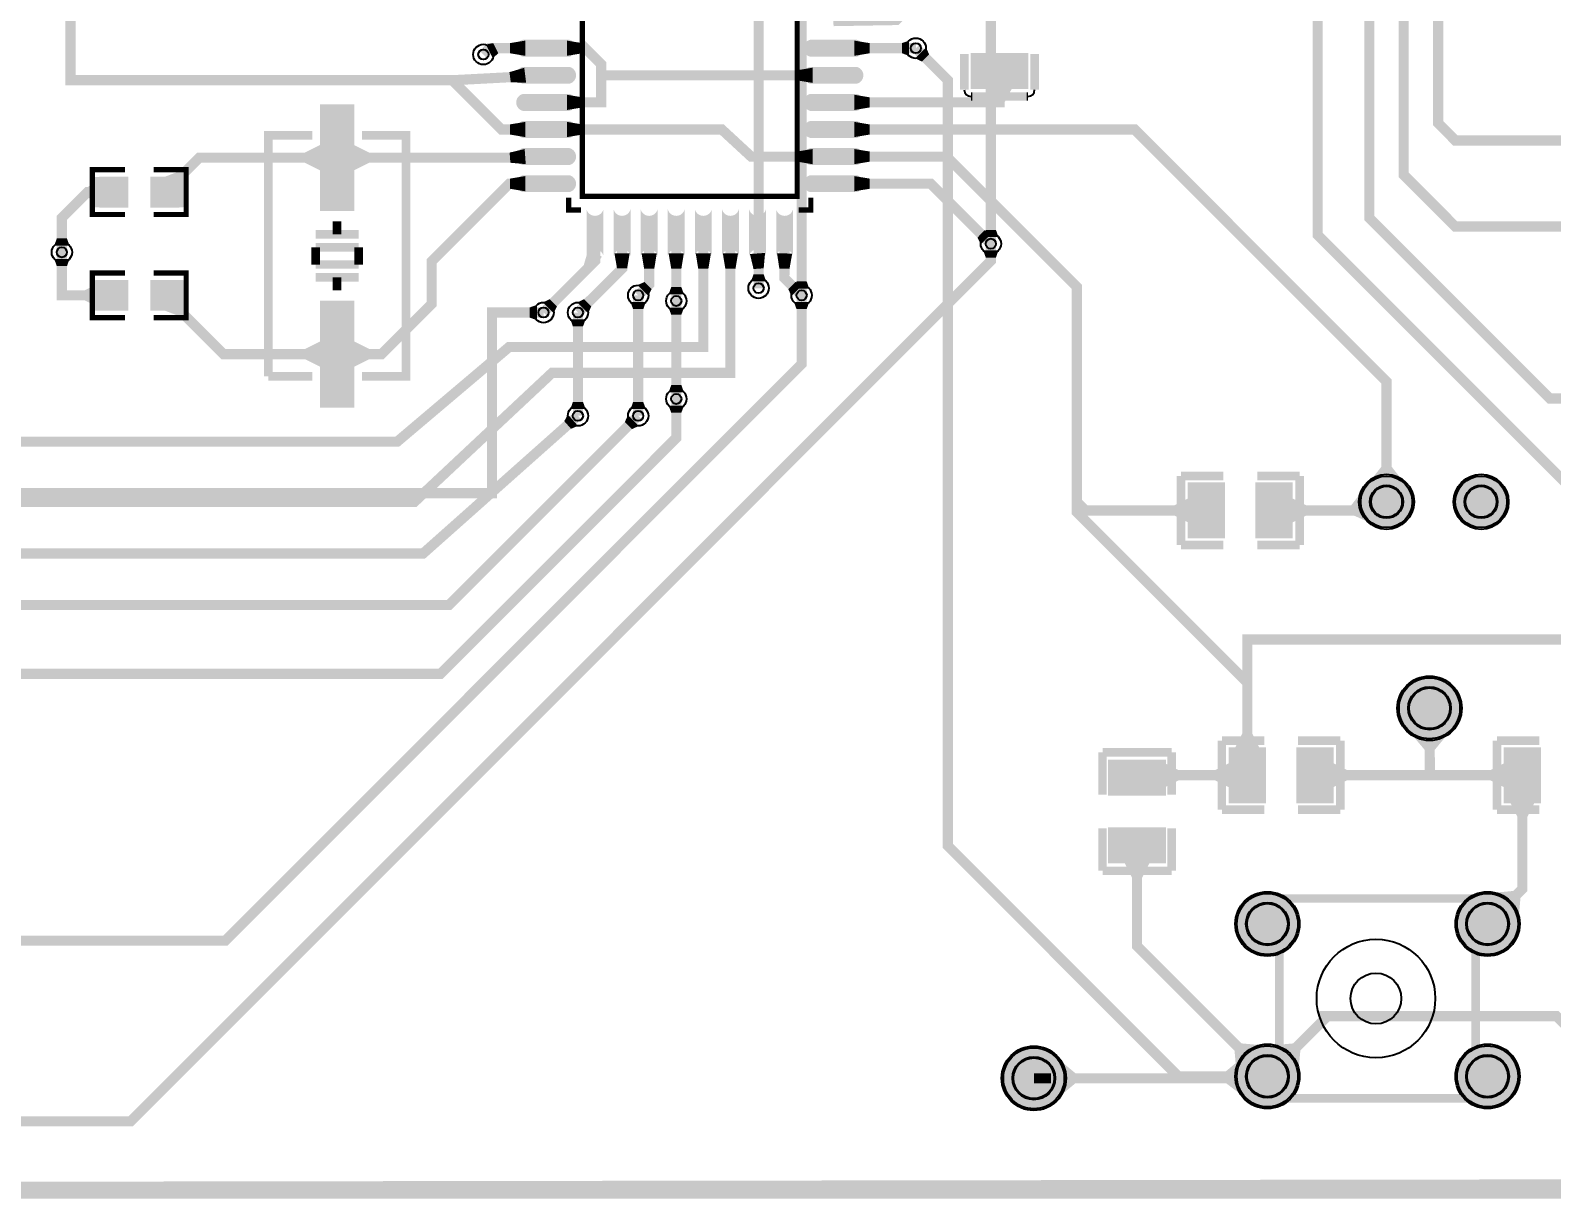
# Model space of a CAD drawing. Header units: millimetres. Extents: x 1 to 169, y 35 to 120.
# Drawn here: x 81.37 to 126.29, y 35.06 to 69.54 of the extents above; entities that cross this region are included whole.
import ezdxf

# ---------------------------------------------------------------- set-up
doc = ezdxf.new("R2010")
doc.units = ezdxf.units.MM
for name, color, linetype, true_color in [('BoardOutline', 7, 'Continuous', 0xff00ff), ('BottomLayer', 7, 'Continuous', 0x0000ff), ('BottomSolderLayer', 7, 'Continuous', 0xaa00ff), ('Hole', 7, 'Continuous', 0x000000), ('Multi-Layer', 7, 'Continuous', 0xc0c0c0), ('TopLayer', 7, 'Continuous', 0xff0000), ('TopPasterLayer', 7, 'Continuous', 0x808080), ('TopSilkLayer', 7, 'Continuous', 0xffff00), ('TopSolderLayer', 7, 'Continuous', 0x800080)]:
    doc.layers.add(name, color=color, linetype=linetype, true_color=true_color)

msp = doc.modelspace()

# ---------------------------------------------------------------- hatches: boundary and pattern name
at = {"layer": 'BottomLayer'}
for points in [[(107.81276352552706, 69.0366598933198), (107.4943942087884, 68.71863347726696), (107.69586741173484, 68.6230632461265), (107.90811531623066, 68.83508255016511)], [(109.50321818643638, 63.44455676911355), (109.95322072644146, 63.44455676911355), (109.87821945643893, 63.65455676911355), (109.57821945643897, 63.65455676911355)], [(102.64520447040897, 62.13163068326138), (103.09520701041404, 62.13163068326138), (103.02020574041146, 62.34163068326137), (102.7202057404115, 62.34163068326137)], [(103.91520701041404, 61.92055372110745), (104.36520955041911, 61.92055372110745), (104.29020828041658, 62.130553721107454), (103.99020828041662, 62.130553721107454)], [(96.32176276352553, 60.98912115824233), (96.32176276352553, 61.43912369824741), (96.11176276352555, 61.36412242824487), (96.11176276352555, 61.06412242824487)], [(99.08919735839473, 61.52369316738634), (99.5391998983998, 61.52369316738634), (99.46419862839727, 61.31369316738635), (99.16419862839732, 61.31369316738635)], [(100.21443484886973, 61.35732283464568), (100.66443484886972, 61.35732283464568), (100.58943357886719, 61.14732283464568), (100.28943357886718, 61.14732283464568)], [(103.91520701041404, 61.52369316738634), (104.36520955041911, 61.52369316738634), (104.29020828041658, 61.31369316738635), (103.99020828041662, 61.31369316738635)], [(97.31119380238763, 61.015692151384314), (97.76119634239271, 61.015692151384314), (97.68619507239012, 60.805692151384314), (97.38619507239017, 60.805692151384314)], [(100.21443484886973, 58.86137414274829), (100.66443484886972, 58.86137414274829), (100.58943357886719, 59.0713741427483), (100.28943357886718, 59.0713741427483)], [(97.31119380238763, 58.364546609093225), (97.76119634239271, 58.364546609093225), (97.68619507239012, 58.57454660909323), (97.38619507239017, 58.57454660909323)], [(99.08919735839473, 58.364546609093225), (99.5391998983998, 58.364546609093225), (99.46419862839727, 58.57454660909323), (99.16419862839732, 58.57454660909323)], [(117.30059436118873, 37.9889331978664), (117.30053848107698, 39.3389331978664), (116.67056134112275, 38.81390652781306), (116.67057404114811, 38.51390652781306)]]:
    msp.add_hatch(color=256, dxfattribs=at).paths.add_polyline_path(points)
at = {"layer": 'BottomSolderLayer'}
for points in [[(120.59944119888242, 55.626111252222515, 1), (122.22504445008893, 55.626111252222515, 1)], [(123.39344678689356, 55.626111252222515, 1), (125.01905003810008, 55.626111252222515, 1)], [(121.73144526289053, 49.530099060198125, 1), (123.63304546609095, 49.530099060198125, 1)], [(116.94505969011936, 43.16383032766066, 1), (118.84665989331978, 43.16383032766066, 1)], [(123.44493268986542, 43.16383032766066, 1), (125.34653289306584, 43.16383032766066, 1)], [(110.04742189484381, 38.60807721615444, 1), (111.94902209804422, 38.60807721615444, 1)], [(116.94505969011936, 38.663957327914666, 1), (118.84665989331978, 38.663957327914666, 1)], [(123.44493268986542, 38.663957327914666, 1), (125.34653289306584, 38.663957327914666, 1)]]:
    msp.add_hatch(color=256, dxfattribs=at).paths.add_polyline_path(points)
at = {"layer": 'Multi-Layer'}
for points in [[(116.99585979171957, 43.16383032766066, 1), (118.79585979171958, 43.16383032766066, 1)], [(123.49573279146563, 43.16383032766066, 1), (125.29573279146564, 43.16383032766066, 1)], [(116.99585979171957, 38.663957327914666, 1), (118.79585979171958, 38.663957327914666, 1)], [(123.49573279146563, 38.663957327914666, 1), (125.29573279146564, 38.663957327914666, 1)]]:
    msp.add_hatch(color=256, dxfattribs=at).paths.add_polyline_path(points)
at = {"layer": 'TopLayer'}
for points in [[(95.97811531623066, 68.79403098806199), (95.97811531623066, 69.24203708407418), (95.52811531623067, 69.16803403606808), (95.52811531623067, 68.86803403606808)], [(97.21413512827027, 69.24203708407418, -0.7853981633974483), (97.21413512827027, 68.79403098806199), (95.97814325628647, 68.79403098806199, -0.7853981633974483), (95.97814325628647, 69.24203708407418)], [(97.21413766827536, 68.79403098806199), (97.21413766827536, 69.24203708407418), (97.66413766827534, 69.16803403606808), (97.66413766827534, 68.86803403606808)], [(105.69826009652022, 69.24203708407418, -0.7853981633974483), (105.69826009652022, 68.79403098806199), (104.46226822453647, 68.79403098806199, -0.7853981633974483), (104.46226822453647, 69.24203708407418)], [(105.69828803657609, 68.79403098806199), (105.69828803657609, 69.24203708407418), (106.14828803657608, 69.16803403606808), (106.14828803657608, 68.86803403606808)], [(107.31491236982478, 68.79303276606555), (107.31491236982478, 69.24303276606554), (107.10491236982475, 69.16803403606808), (107.10491236982475, 68.86803403606808)], [(95.02067564135129, 68.72257810515622), (94.81806197612397, 69.1243840487681), (95.03124206248415, 69.16803403606808), (95.18251714503432, 68.86803403606808)], [(110.75722631445265, 68.84213868427737), (110.75722631445265, 67.84213868427739), (109.20721361442722, 67.84213868427739), (109.20721361442722, 68.84213868427737)], [(96.0060248920498, 67.99592837185675), (95.95020828041655, 68.44044450088901), (95.51288544577088, 68.31134112268225), (95.55036068072141, 68.0128981457963)], [(97.21413512827027, 68.44218948437899, -0.7853981633974483), (97.21413512827027, 67.99418338836679), (95.97814325628647, 67.99418338836679, -0.7853981633974483), (95.97814325628647, 68.44218948437899)], [(104.46226568453139, 67.99418338836679), (104.46226568453139, 68.44218948437899), (104.0122656845314, 68.36818643637288), (104.0122656845314, 68.06818643637288)], [(105.69826009652022, 68.44218948437899, -0.7853981633974483), (105.69826009652022, 67.99418338836679), (104.46226822453647, 67.99418338836679, -0.7853981633974483), (104.46226822453647, 68.44218948437899)], [(110.3572212344425, 67.84213868427739), (109.60722123444245, 67.84213868427739), (109.83221996443999, 67.41808483616968), (110.13221996443994, 67.41808483616968)], [(97.21413512827027, 67.64208788417578, -0.7853981633974483), (97.21413512827027, 67.19408178816359), (95.97814325628647, 67.19408178816359, -0.7853981633974483), (95.97814325628647, 67.64208788417578)], [(97.21413766827536, 67.19408178816359), (97.21413766827536, 67.64208788417578), (97.66413766827534, 67.56808483616969), (97.66413766827534, 67.26808483616969)], [(105.69826009652022, 67.64208788417578, -0.7853981633974483), (105.69826009652022, 67.19408178816359), (104.46226822453647, 67.19408178816359, -0.7853981633974483), (104.46226822453647, 67.64208788417578)], [(105.69828803657609, 67.19408178816359), (105.69828803657609, 67.64208788417578), (106.14828803657608, 67.56808483616969), (106.14828803657608, 67.26808483616969)], [(89.92418084836171, 64.28620777241557), (89.92418084836171, 67.28620777241555), (90.92418084836169, 67.28620777241555), (90.92418084836169, 64.28620777241557)], [(95.97811531623066, 66.39423418846839), (95.97811531623066, 66.84224028448058), (95.52811531623067, 66.76823723647448), (95.52811531623067, 66.46823723647448)], [(97.21413512827027, 66.84224028448058, -0.7853981633974483), (97.21413512827027, 66.39423418846839), (95.97814325628647, 66.39423418846839, -0.7853981633974483), (95.97814325628647, 66.84224028448058)], [(97.21413766827536, 66.39423418846839), (97.21413766827536, 66.84224028448058), (97.66413766827534, 66.76823723647448), (97.66413766827534, 66.46823723647448)], [(105.69826009652022, 66.84224028448058, -0.7853981633974483), (105.69826009652022, 66.39423418846839), (104.46226822453647, 66.39423418846839, -0.7853981633974483), (104.46226822453647, 66.84224028448058)], [(105.69828803657609, 66.39423418846839), (105.69828803657609, 66.84224028448058), (106.14828803657608, 66.76823723647448), (106.14828803657608, 66.46823723647448)], [(89.92417830835663, 65.41113030226062), (89.92417830835663, 66.16113030226062), (89.47417830835664, 65.93613157226315), (89.47417830835664, 65.63613157226315)], [(90.9241833883668, 66.16113030226062), (90.9241833883668, 65.41113030226062), (91.37418338836679, 65.63613157226315), (91.37418338836679, 65.93613157226315)], [(95.99404876809754, 65.59469900939803), (95.96218440436886, 66.04157226314453), (95.51855981711967, 65.93613157226315), (95.5399517399035, 65.63613157226315)], [(97.21413512827027, 66.04213868427738, -0.7853981633974483), (97.21413512827027, 65.59413258826518), (95.97814325628647, 65.59413258826518, -0.7853981633974483), (95.97814325628647, 66.04213868427738)], [(104.46226568453139, 65.59413258826518), (104.46226568453139, 66.04213868427738), (104.0122656845314, 65.96813563627128), (104.0122656845314, 65.66813563627127)], [(105.69826009652022, 66.04213868427738, -0.7853981633974483), (105.69826009652022, 65.59413258826518), (104.46226822453647, 65.59413258826518, -0.7853981633974483), (104.46226822453647, 66.04213868427738)], [(105.69828803657609, 65.59413258826518), (105.69828803657609, 66.04213868427738), (106.14828803657608, 65.96813563627128), (106.14828803657608, 65.66813563627127)], [(83.42567945135892, 64.39512827025655), (83.42567945135892, 65.14512827025655), (83.05816611633225, 64.9201295402591), (83.05816611633225, 64.62012954025909)], [(84.23215646431294, 65.20213360426722), (84.23215646431294, 64.33812547625097), (83.42567945135892, 64.33812547625097), (83.42567945135892, 65.20213360426722)], [(84.93218186436374, 65.20213360426722), (84.93218186436374, 64.33812547625097), (85.73865887731776, 64.33812547625097), (85.73865887731776, 65.20213360426722)], [(85.28471678943359, 65.20213360426722), (85.73865887731776, 64.605110490221), (85.90601981203963, 65.12848361696724), (85.72276860553723, 65.36949453898909)], [(95.97811531623066, 64.79403098806199), (95.97811531623066, 65.24203708407418), (95.52811531623067, 65.16803403606808), (95.52811531623067, 64.86803403606808)], [(97.21413512827027, 65.24203708407418, -0.7853981633974483), (97.21413512827027, 64.79403098806199), (95.97814325628647, 64.79403098806199, -0.7853981633974483), (95.97814325628647, 65.24203708407418)], [(105.69826009652022, 65.24203708407418, -0.7853981633974483), (105.69826009652022, 64.79403098806199), (104.46226822453647, 64.79403098806199, -0.7853981633974483), (104.46226822453647, 65.24203708407418)], [(105.69828803657609, 64.79403098806199), (105.69828803657609, 65.24203708407418), (106.14828803657608, 65.16803403606808), (106.14828803657608, 64.86803403606808)], [(98.2621031242063, 64.1940690881382, -0.7853981633974483), (97.81409702819411, 64.1940690881382), (97.81409702819411, 62.95807721615442, -0.7853981633974483), (98.2621031242063, 62.95807721615442)], [(99.06220472440947, 64.1940690881382, -0.7853981633974483), (98.61419862839728, 64.1940690881382), (98.61419862839728, 62.95807721615442, -0.7853981633974483), (99.06220472440947, 62.95807721615442)], [(99.86230632461269, 64.1940690881382, -0.7853981633974483), (99.4143002286005, 64.1940690881382), (99.4143002286005, 62.95807721615442, -0.7853981633974483), (99.86230632461269, 62.95807721615442)], [(100.66215392430786, 64.1940690881382, -0.7853981633974483), (100.21414782829567, 64.1940690881382), (100.21414782829567, 62.95807721615442, -0.7853981633974483), (100.66215392430786, 62.95807721615442)], [(101.46225552451108, 64.1940690881382, -0.7853981633974483), (101.01424942849889, 64.1940690881382), (101.01424942849889, 62.95807721615442, -0.7853981633974483), (101.46225552451108, 62.95807721615442)], [(102.26210312420625, 64.1940690881382, -0.7853981633974483), (101.81409702819406, 64.1940690881382), (101.81409702819406, 62.95807721615442, -0.7853981633974483), (102.26210312420625, 62.95807721615442)], [(103.06220472440947, 64.1940690881382, -0.7853981633974483), (102.61419862839728, 64.1940690881382), (102.61419862839728, 62.95807721615442, -0.7853981633974483), (103.06220472440947, 62.95807721615442)], [(103.86230632461263, 64.1940690881382, -0.7853981633974483), (103.41430022860044, 64.1940690881382), (103.41430022860044, 62.95807721615442, -0.7853981633974483), (103.86230632461263, 62.95807721615442)], [(82.07116332232664, 63.19055626111253), (82.52116586233174, 63.19055626111253), (82.44616459232921, 63.400556261112534), (82.1461645923292, 63.400556261112534)], [(109.74647955295913, 63.54557023114047), (109.4288417576835, 63.226814833629675), (109.33302768605543, 63.428171196342404), (109.54478790957583, 63.640675641351294)], [(98.24241554483106, 62.86626111252224), (97.83376174752354, 63.049867919735846), (97.70729489458981, 62.613355346710705), (98.00003048006099, 62.48182880365762)], [(99.06219710439419, 62.95858267716537), (98.61419354838708, 62.95754635509272), (98.68921767843537, 62.515781051562115), (98.98921767843538, 62.516477012954034)], [(99.86230632461266, 62.95857251714504), (99.41430022860047, 62.957553975107956), (99.48932689865384, 62.50772415544832), (99.7893268986538, 62.50840741681485)], [(100.66216662433325, 62.95869697739397), (100.21416052832106, 62.95743205486412), (100.28943357886718, 62.50764287528576), (100.58943357886719, 62.50848869697741)], [(101.46224282448568, 62.95743205486412), (101.01423672847349, 62.95869697739397), (101.08696977393956, 62.50848869697741), (101.38696977393957, 62.50764287528576)], [(102.26210312420628, 62.957553975107956), (101.81409702819408, 62.95857251714504), (101.88707645415295, 62.50840741681485), (102.1870764541529, 62.50772415544832)], [(103.06164338328679, 62.97399288798579), (102.61477266954532, 62.9421361442723), (102.7202057404115, 62.498509017018044), (103.02020574041146, 62.51989585979173)], [(103.86230378460758, 62.95554737109475), (103.41432562865126, 62.96058166116333), (103.48326390652787, 62.50977901955805), (103.7832512065024, 62.5064058928118)], [(109.50321818643638, 63.047696215392435), (109.95322072644146, 63.047696215392435), (109.87821945643893, 62.83769621539244), (109.57821945643897, 62.83769621539244)], [(82.07116332232664, 62.79369570739142), (82.52116586233174, 62.79369570739142), (82.44616459232921, 62.58369570739143), (82.1461645923292, 62.58369570739143)], [(83.42567945135892, 61.34712217424436), (83.42567945135892, 62.09712217424436), (82.97567945135893, 61.872123444246895), (82.97567945135893, 61.5721234442469)], [(84.23215646431294, 62.15412750825503), (84.23215646431294, 61.29011938023877), (83.42567945135892, 61.29011938023877), (83.42567945135892, 62.15412750825503)], [(84.93218186436374, 62.15412750825503), (84.93218186436374, 61.29011938023877), (85.73865887731776, 61.29011938023877), (85.73865887731776, 62.15412750825503)], [(99.61357886715777, 61.70286512573026), (99.29588265176531, 62.021564643129295), (99.49755905511816, 62.11670561341124), (99.70935737871477, 61.90423926847855)], [(102.64520447040897, 62.13163068326138), (103.09520701041404, 62.13163068326138), (103.02020574041146, 62.34163068326137), (102.7202057404115, 62.34163068326137)], [(104.1589941579883, 62.02153416306834), (103.84079756159517, 61.703337566675145), (103.74533655067316, 61.90486156972315), (103.9574701549403, 62.11699517399036)], [(85.73865887731776, 61.887142494285), (85.28471424942853, 61.29011938023877), (85.72276860553723, 61.1227584455169), (85.90601981203963, 61.36376936753875)], [(96.81960375920752, 61.19533655067311), (96.50140716281433, 61.513533147066305), (96.7029311658624, 61.60899415798832), (96.91506477012953, 61.39686055372112)], [(97.83559817119638, 61.19521971043943), (97.5175260350521, 61.513540767081544), (97.71908813817626, 61.608920497841005), (97.93113792227584, 61.396705613411235)], [(100.21443484886973, 61.75418592837187), (100.66443484886972, 61.75418592837187), (100.58943357886719, 61.96418592837187), (100.28943357886718, 61.96418592837187)], [(89.92418084836171, 58.486207772415554), (89.92418084836171, 61.486207772415554), (90.92418084836169, 61.486207772415554), (90.92418084836169, 58.486207772415554)], [(89.92417830835663, 59.61128524257049), (89.92417830835663, 60.361285242570496), (89.47417830835664, 60.13628397256795), (89.47417830835664, 59.836283972567955)], [(90.9241833883668, 60.361285242570496), (90.9241833883668, 59.61128524257049), (91.37418338836679, 59.836283972567955), (91.37418338836679, 60.13628397256795)], [(100.21443484886973, 58.46451104902211), (100.66443484886972, 58.46451104902211), (100.58943357886719, 58.254511049022106), (100.28943357886718, 58.254511049022106)], [(97.53736855473713, 57.866118872237756), (97.23840487680977, 58.2024536449073), (97.13127508255016, 58.00688087376176), (97.33058420116842, 57.782656845313696)], [(99.332984505969, 57.866705613411234), (99.01478790957586, 58.18490220980443), (98.91932689865385, 57.98337820675642), (99.13146050292099, 57.77124460248922)], [(121.98374396748798, 56.13012700025401), (120.84074168148337, 56.13012700025401), (121.2622428244857, 56.66352806705615), (121.56224282448565, 56.66352806705615)], [(115.59422910845822, 54.99710947421896), (115.59422910845822, 55.74710947421896), (115.14422910845823, 55.5221107442215), (115.14422910845823, 55.222110744221496)], [(115.59423418846839, 56.1471170942342), (116.59423418846839, 56.1471170942342), (116.59423418846839, 54.5971043942088), (115.59423418846839, 54.5971043942088)], [(117.59423418846839, 56.1471170942342), (118.59423418846839, 56.1471170942342), (118.59423418846839, 54.5971043942088), (117.59423418846839, 54.5971043942088)], [(118.59423926847856, 55.74710947421896), (118.59423926847856, 54.99710947421896), (119.04423926847855, 55.222110744221496), (119.04423926847855, 55.5221107442215)], [(121.06349250698506, 54.948600457200925), (120.7836398272797, 56.05681483362967), (120.36852171704342, 55.5221107442215), (120.44427990855982, 55.222110744221496)], [(116.92498856997716, 48.32918465836933), (117.67498856997716, 48.32918465836933), (117.44998983997968, 48.779184658369324), (117.14998983997967, 48.779184658369324)], [(123.3600762001524, 48.938031496063005), (122.01009398018797, 48.93159258318518), (122.5380924561849, 48.304104648209304), (122.83808991617988, 48.30553467106935)], [(117.79941579883163, 46.77917195834392), (116.79941579883163, 46.77917195834392), (116.79941579883163, 48.32918465836933), (117.79941579883163, 48.32918465836933)], [(119.79941579883163, 46.77917195834392), (118.79941579883157, 46.77917195834392), (118.79941579883157, 48.32918465836933), (119.79941579883163, 48.32918465836933)], [(125.92743205486411, 46.77917195834392), (124.92743205486417, 46.77917195834392), (124.92743205486417, 48.32918465836933), (125.92743205486411, 48.32918465836933)], [(114.82123444246892, 47.98209296418594), (114.82123444246892, 46.98209296418594), (113.27122174244349, 46.98209296418594), (113.27122174244349, 47.98209296418594)], [(114.8212217424435, 47.92917957835917), (114.8212217424435, 47.17917957835917), (115.27122174244349, 47.40417830835663), (115.27122174244349, 47.704178308356624)], [(116.79943103886208, 47.17917957835917), (116.79943103886208, 47.92917957835917), (116.3494310388621, 47.704178308356624), (116.3494310388621, 47.40417830835663)], [(119.79940817881638, 47.92917957835917), (119.79940817881638, 47.17917957835917), (120.24940817881637, 47.40417830835663), (120.24940817881637, 47.704178308356624)], [(124.92744729489462, 47.17917957835917), (124.92744729489462, 47.92917957835917), (124.47744729489463, 47.704178308356624), (124.47744729489463, 47.40417830835663)], [(125.80046228092456, 46.77917195834392), (125.05046228092456, 46.77917195834392), (125.27546355092713, 46.32917195834393), (125.57546355092708, 46.32917195834393)], [(114.82123444246892, 45.98209296418594), (114.82123444246892, 44.98209296418594), (113.27122174244349, 44.98209296418594), (113.27122174244349, 45.98209296418594)], [(114.42122936245877, 44.98209296418594), (113.67122936245872, 44.98209296418594), (113.89622809245625, 44.532092964185935), (114.19622809245615, 44.532092964185935)], [(124.33825755651512, 44.06199390398782), (125.29402844805693, 43.108577597155204), (125.36726695453396, 43.92537719075439), (125.1548742697486, 44.13724663449328)], [(116.99760477520957, 38.607967995936), (117.95259334518667, 39.56216662433326), (117.13591821183641, 39.63675133350267), (116.92369824739652, 39.42470916941834)], [(117.83933959867917, 39.56218186436374), (118.7941046482093, 38.60775717551436), (118.86820421640849, 39.424480568961144), (118.65603505207011, 39.63657353314707)], [(111.59351536703073, 37.93307848615698), (111.59351536703073, 39.2830759461519), (112.22351536703073, 38.75807721615444), (112.22351536703073, 38.458077216154436)], [(117.3319710439421, 37.962512065024136), (117.27040386080776, 39.31110744221489), (116.66499364998734, 38.75807721615444), (116.67868935737872, 38.458077216154436)]]:
    msp.add_hatch(color=256, dxfattribs=at).paths.add_polyline_path(points)
at = {"layer": 'TopPasterLayer'}
for points in [[(97.21413512827027, 69.24203708407418, -0.7853981633974483), (97.21413512827027, 68.79403098806199), (95.97814325628647, 68.79403098806199, -0.7853981633974483), (95.97814325628647, 69.24203708407418)], [(105.69826009652022, 69.24203708407418, -0.7853981633974483), (105.69826009652022, 68.79403098806199), (104.46226822453647, 68.79403098806199, -0.7853981633974483), (104.46226822453647, 69.24203708407418)], [(110.75722631445265, 68.84213868427737), (110.75722631445265, 67.84213868427739), (109.20721361442722, 67.84213868427739), (109.20721361442722, 68.84213868427737)], [(97.21413512827027, 68.44218948437899, -0.7853981633974483), (97.21413512827027, 67.99418338836679), (95.97814325628647, 67.99418338836679, -0.7853981633974483), (95.97814325628647, 68.44218948437899)], [(105.69826009652022, 68.44218948437899, -0.7853981633974483), (105.69826009652022, 67.99418338836679), (104.46226822453647, 67.99418338836679, -0.7853981633974483), (104.46226822453647, 68.44218948437899)], [(97.21413512827027, 67.64208788417578, -0.7853981633974483), (97.21413512827027, 67.19408178816359), (95.97814325628647, 67.19408178816359, -0.7853981633974483), (95.97814325628647, 67.64208788417578)], [(105.69826009652022, 67.64208788417578, -0.7853981633974483), (105.69826009652022, 67.19408178816359), (104.46226822453647, 67.19408178816359, -0.7853981633974483), (104.46226822453647, 67.64208788417578)], [(89.92418084836171, 64.28620777241557), (89.92418084836171, 67.28620777241555), (90.92418084836169, 67.28620777241555), (90.92418084836169, 64.28620777241557)], [(97.21413512827027, 66.84224028448058, -0.7853981633974483), (97.21413512827027, 66.39423418846839), (95.97814325628647, 66.39423418846839, -0.7853981633974483), (95.97814325628647, 66.84224028448058)], [(105.69826009652022, 66.84224028448058, -0.7853981633974483), (105.69826009652022, 66.39423418846839), (104.46226822453647, 66.39423418846839, -0.7853981633974483), (104.46226822453647, 66.84224028448058)], [(97.21413512827027, 66.04213868427738, -0.7853981633974483), (97.21413512827027, 65.59413258826518), (95.97814325628647, 65.59413258826518, -0.7853981633974483), (95.97814325628647, 66.04213868427738)], [(105.69826009652022, 66.04213868427738, -0.7853981633974483), (105.69826009652022, 65.59413258826518), (104.46226822453647, 65.59413258826518, -0.7853981633974483), (104.46226822453647, 66.04213868427738)], [(83.28221996443995, 64.3201422402845), (84.13220726441455, 64.3201422402845), (84.18221996443992, 64.37015494030989), (84.18221996443992, 64.6201422402845), (83.88221996443994, 64.6201422402845), (83.88221996443994, 64.92014224028449), (84.18221996443992, 64.92014224028449), (84.18221996443992, 65.17015494030989), (84.13220726441455, 65.22014224028449), (83.28221996443995, 65.22014224028449), (83.23220726441454, 65.17015494030989), (83.23220726441454, 64.37015494030989)], [(84.98221996443996, 64.37015494030989), (84.98221996443996, 64.6201422402845), (85.28221996443992, 64.6201422402845), (85.28221996443992, 64.92014224028449), (84.98221996443996, 64.92014224028449), (84.98221996443996, 65.17015494030989), (85.03220726441455, 65.22014224028449), (85.88221996443994, 65.22014224028449), (85.93220726441456, 65.17015494030989), (85.93220726441456, 64.37015494030989), (85.88221996443994, 64.3201422402845), (85.03220726441455, 64.3201422402845)], [(97.21413512827027, 65.24203708407418, -0.7853981633974483), (97.21413512827027, 64.79403098806199), (95.97814325628647, 64.79403098806199, -0.7853981633974483), (95.97814325628647, 65.24203708407418)], [(105.69826009652022, 65.24203708407418, -0.7853981633974483), (105.69826009652022, 64.79403098806199), (104.46226822453647, 64.79403098806199, -0.7853981633974483), (104.46226822453647, 65.24203708407418)], [(98.2621031242063, 64.1940690881382, -0.7853981633974483), (97.81409702819411, 64.1940690881382), (97.81409702819411, 62.95807721615442, -0.7853981633974483), (98.2621031242063, 62.95807721615442)], [(99.06220472440947, 64.1940690881382, -0.7853981633974483), (98.61419862839728, 64.1940690881382), (98.61419862839728, 62.95807721615442, -0.7853981633974483), (99.06220472440947, 62.95807721615442)], [(99.86230632461269, 64.1940690881382, -0.7853981633974483), (99.4143002286005, 64.1940690881382), (99.4143002286005, 62.95807721615442, -0.7853981633974483), (99.86230632461269, 62.95807721615442)], [(100.66215392430786, 64.1940690881382, -0.7853981633974483), (100.21414782829567, 64.1940690881382), (100.21414782829567, 62.95807721615442, -0.7853981633974483), (100.66215392430786, 62.95807721615442)], [(101.46225552451108, 64.1940690881382, -0.7853981633974483), (101.01424942849889, 64.1940690881382), (101.01424942849889, 62.95807721615442, -0.7853981633974483), (101.46225552451108, 62.95807721615442)], [(102.26210312420625, 64.1940690881382, -0.7853981633974483), (101.81409702819406, 64.1940690881382), (101.81409702819406, 62.95807721615442, -0.7853981633974483), (102.26210312420625, 62.95807721615442)], [(103.06220472440947, 64.1940690881382, -0.7853981633974483), (102.61419862839728, 64.1940690881382), (102.61419862839728, 62.95807721615442, -0.7853981633974483), (103.06220472440947, 62.95807721615442)], [(103.86230632461263, 64.1940690881382, -0.7853981633974483), (103.41430022860044, 64.1940690881382), (103.41430022860044, 62.95807721615442, -0.7853981633974483), (103.86230632461263, 62.95807721615442)], [(83.28221996443995, 61.272136144272295), (84.13220726441455, 61.272136144272295), (84.18221996443992, 61.3221488442977), (84.18221996443992, 61.57213614427229), (83.88221996443994, 61.57213614427229), (83.88221996443994, 61.8721361442723), (84.18221996443992, 61.8721361442723), (84.18221996443992, 62.1221488442977), (84.13220726441455, 62.1721361442723), (83.28221996443995, 62.1721361442723), (83.23220726441454, 62.1221488442977), (83.23220726441454, 61.3221488442977)], [(84.98221996443996, 61.3221488442977), (84.98221996443996, 61.57213614427229), (85.28221996443992, 61.57213614427229), (85.28221996443992, 61.8721361442723), (84.98221996443996, 61.8721361442723), (84.98221996443996, 62.1221488442977), (85.03220726441455, 62.1721361442723), (85.88221996443994, 62.1721361442723), (85.93220726441456, 62.1221488442977), (85.93220726441456, 61.3221488442977), (85.88221996443994, 61.272136144272295), (85.03220726441455, 61.272136144272295)], [(89.92418084836171, 58.486207772415554), (89.92418084836171, 61.486207772415554), (90.92418084836169, 61.486207772415554), (90.92418084836169, 58.486207772415554)], [(115.59423418846839, 56.1471170942342), (116.59423418846839, 56.1471170942342), (116.59423418846839, 54.5971043942088), (115.59423418846839, 54.5971043942088)], [(117.59423418846839, 56.1471170942342), (118.59423418846839, 56.1471170942342), (118.59423418846839, 54.5971043942088), (117.59423418846839, 54.5971043942088)], [(117.79941579883163, 46.77917195834392), (116.79941579883163, 46.77917195834392), (116.79941579883163, 48.32918465836933), (117.79941579883163, 48.32918465836933)], [(119.79941579883163, 46.77917195834392), (118.79941579883157, 46.77917195834392), (118.79941579883157, 48.32918465836933), (119.79941579883163, 48.32918465836933)], [(125.92743205486411, 46.77917195834392), (124.92743205486417, 46.77917195834392), (124.92743205486417, 48.32918465836933), (125.92743205486411, 48.32918465836933)], [(114.82123444246892, 47.98209296418594), (114.82123444246892, 46.98209296418594), (113.27122174244349, 46.98209296418594), (113.27122174244349, 47.98209296418594)], [(114.82123444246892, 45.98209296418594), (114.82123444246892, 44.98209296418594), (113.27122174244349, 44.98209296418594), (113.27122174244349, 45.98209296418594)]]:
    msp.add_hatch(color=256, dxfattribs=at).paths.add_polyline_path(points)
at = {"layer": 'TopSolderLayer'}
for points in [[(97.28421063977859, 69.26743713487429, -0.7853981633974483), (97.28421063977859, 68.76863093726189), (95.90806774477821, 68.76863093726189, -0.7853981633974483), (95.90806774477821, 69.26743713487429)], [(105.76833560802854, 69.26743713487429, -0.7853981633974483), (105.76833560802854, 68.76863093726189), (104.39219271302815, 68.76863093726189, -0.7853981633974483), (104.39219271302815, 69.26743713487429)], [(110.83596711709558, 68.87491267483847), (110.83596711709558, 67.80936469371629), (109.12847281178429, 67.80936469371629), (109.12847281178429, 68.87491267483847)], [(97.28421063977859, 68.46758953517909, -0.7853981633974483), (97.28421063977859, 67.96878333756669), (95.90806774477821, 67.96878333756669, -0.7853981633974483), (95.90806774477821, 68.46758953517909)], [(105.76833560802854, 68.46758953517909, -0.7853981633974483), (105.76833560802854, 67.96878333756669), (104.39219271302815, 67.96878333756669, -0.7853981633974483), (104.39219271302815, 68.46758953517909)], [(97.28421063977859, 67.66748793497588, -0.7853981633974483), (97.28421063977859, 67.16868173736349), (95.90806774477821, 67.16868173736349, -0.7853981633974483), (95.90806774477821, 67.66748793497588)], [(105.76833560802854, 67.66748793497588, -0.7853981633974483), (105.76833560802854, 67.16868173736349), (104.39219271302815, 67.16868173736349, -0.7853981633974483), (104.39219271302815, 67.66748793497588)], [(89.91571416476171, 64.21001149099074), (89.91571416476171, 67.36241179579135), (90.93264753196172, 67.36241179579135), (90.93264753196172, 64.21001149099074)], [(97.28421063977859, 66.86764033528068, -0.7853981633974483), (97.28421063977859, 66.36883413766829), (95.90806774477821, 66.36883413766829, -0.7853981633974483), (95.90806774477821, 66.86764033528068)], [(105.76833560802854, 66.86764033528068, -0.7853981633974483), (105.76833560802854, 66.36883413766829), (104.39219271302815, 66.36883413766829, -0.7853981633974483), (104.39219271302815, 66.86764033528068)], [(97.28421063977859, 66.06753873507748, -0.7853981633974483), (97.28421063977859, 65.56873253746508), (95.90806774477821, 65.56873253746508, -0.7853981633974483), (95.90806774477821, 66.06753873507748)], [(105.76833560802854, 66.06753873507748, -0.7853981633974483), (105.76833560802854, 65.56873253746508), (104.39219271302815, 65.56873253746508, -0.7853981633974483), (104.39219271302815, 66.06753873507748)], [(84.25756371490067, 65.22753365506732), (84.25756371490067, 64.31272542545086), (83.40028660034645, 64.31272542545086), (83.40028660034645, 65.22753365506732)], [(84.90677461377601, 65.22753365506732), (84.90677461377601, 64.31272542545086), (85.76405172833023, 64.31272542545086), (85.76405172833023, 65.22753365506732)], [(97.28421063977859, 65.26743713487429, -0.7853981633974483), (97.28421063977859, 64.76863093726189), (95.90806774477821, 64.76863093726189, -0.7853981633974483), (95.90806774477821, 65.26743713487429)], [(105.76833560802854, 65.26743713487429, -0.7853981633974483), (105.76833560802854, 64.76863093726189), (104.39219271302815, 64.76863093726189, -0.7853981633974483), (104.39219271302815, 65.26743713487429)], [(98.2875031750064, 64.26414459964653, -0.7853981633974483), (97.78869697739401, 64.26414459964653), (97.78869697739401, 62.8880017046461, -0.7853981633974483), (98.2875031750064, 62.8880017046461)], [(99.08760477520957, 64.26414459964653, -0.7853981633974483), (98.58879857759717, 64.26414459964653), (98.58879857759717, 62.8880017046461, -0.7853981633974483), (99.08760477520957, 62.8880017046461)], [(99.88770637541279, 64.26414459964653, -0.7853981633974483), (99.3889001778004, 64.26414459964653), (99.3889001778004, 62.8880017046461, -0.7853981633974483), (99.88770637541279, 62.8880017046461)], [(100.68755397510796, 64.26414459964653, -0.7853981633974483), (100.18874777749556, 64.26414459964653), (100.18874777749556, 62.8880017046461, -0.7853981633974483), (100.68755397510796, 62.8880017046461)], [(101.48765557531118, 64.26414459964653, -0.7853981633974483), (100.98884937769878, 64.26414459964653), (100.98884937769878, 62.8880017046461, -0.7853981633974483), (101.48765557531118, 62.8880017046461)], [(102.28750317500635, 64.26414459964653, -0.7853981633974483), (101.78869697739395, 64.26414459964653), (101.78869697739395, 62.8880017046461, -0.7853981633974483), (102.28750317500635, 62.8880017046461)], [(103.08760477520957, 64.26414459964653, -0.7853981633974483), (102.58879857759717, 64.26414459964653), (102.58879857759717, 62.8880017046461, -0.7853981633974483), (103.08760477520957, 62.8880017046461)], [(103.88770637541273, 64.26414459964653, -0.7853981633974483), (103.38890017780034, 64.26414459964653), (103.38890017780034, 62.8880017046461, -0.7853981633974483), (103.88770637541273, 62.8880017046461)], [(84.25756371490067, 62.17952755905513), (84.25756371490067, 61.26471932943867), (83.40028660034645, 61.26471932943867), (83.40028660034645, 62.17952755905513)], [(84.90677461377601, 62.17952755905513), (84.90677461377601, 61.26471932943867), (85.76405172833023, 61.26471932943867), (85.76405172833023, 62.17952755905513)], [(89.91571416476171, 58.41000374903977), (89.91571416476171, 61.562404053840375), (90.93264753196172, 61.562404053840375), (90.93264753196172, 58.41000374903977)], [(115.54343408686819, 56.19791719583441), (116.64503429006865, 56.19791719583441), (116.64503429006865, 54.546304292608596), (115.54343408686819, 54.546304292608596)], [(117.54343408686819, 56.19791719583441), (118.64503429006865, 56.19791719583441), (118.64503429006865, 54.546304292608596), (117.54343408686819, 54.546304292608596)], [(120.59944119888242, 55.626111252222515, 1), (122.22504445008893, 55.626111252222515, 1)], [(123.39344678689356, 55.626111252222515, 1), (125.01905003810008, 55.626111252222515, 1)], [(121.73144526289053, 49.530099060198125, 1), (123.63304546609095, 49.530099060198125, 1)], [(117.8502107391312, 46.72836852689962), (116.7486105359308, 46.72836852689962), (116.7486105359308, 48.379981430125426), (117.8502107391312, 48.379981430125426)], [(119.8502107391312, 46.72836852689962), (118.74861053593074, 46.72836852689962), (118.74861053593074, 48.379981430125426), (119.8502107391312, 48.379981430125426)], [(125.97822699516368, 46.72836852689962), (124.87662679196328, 46.72836852689962), (124.87662679196328, 48.379981430125426), (125.97822699516368, 48.379981430125426)], [(114.89997524511185, 48.01486695474703), (114.89997524511185, 46.94931897362484), (113.19248093980056, 46.94931897362484), (113.19248093980056, 48.01486695474703)], [(114.89997524511185, 46.01486695474703), (114.89997524511185, 44.94931897362485), (113.19248093980056, 44.94931897362485), (113.19248093980056, 46.01486695474703)], [(116.94505969011936, 43.16383032766066, 1), (118.84665989331978, 43.16383032766066, 1)], [(123.44493268986542, 43.16383032766066, 1), (125.34653289306584, 43.16383032766066, 1)], [(110.04742189484381, 38.60807721615444, 1), (111.94902209804422, 38.60807721615444, 1)], [(116.94505969011936, 38.663957327914666, 1), (118.84665989331978, 38.663957327914666, 1)], [(123.44493268986542, 38.663957327914666, 1), (125.34653289306584, 38.663957327914666, 1)]]:
    msp.add_hatch(color=256, dxfattribs=at).paths.add_polyline_path(points)

# ---------------------------------------------------------------- linework, layer by layer
at = {"layer": 'BoardOutline', "const_width": 0.25400050800101603}
msp.add_lwpolyline([(168.91033782067566, 35.56007112014225), (1.7780035560071212, 35.306070612141234), (1.7780035560071212, 118.61823723647449), (84.83616967233937, 118.61823723647449), (169.16433832867668, 118.36423672847347), (168.91033782067566, 35.56007112014225)], close=True, dxfattribs=at)
at = {"layer": 'BottomLayer'}
for points, const_width in [([(115.06223012446029, 102.36220472440947), (115.06223012446029, 101.09220218440439), (102.87020574041148, 88.9001778003556), (102.87020574041148, 61.93314706629414)], 0.30000000000000004), ([(104.1402082804166, 61.7221234442469), (104.1402082804166, 87.88417576835155), (110.23622047244098, 93.98018796037593), (112.26822453644908, 93.98018796037593)], 0.30000000000000004), ([(109.72821945643895, 63.246126492253), (109.72821945643895, 90.93218186436374), (110.23622047244098, 91.44018288036577), (112.26822453644908, 91.44018288036577)], 0.30000000000000004), ([(117.8968757937516, 38.66390652781306), (115.26035052070105, 38.66390652781306), (108.45821691643383, 45.46609093218187), (108.45821691643383, 68.07213614427229), (107.51333502667009, 69.01803403606809)], 0.30000000000000004), ([(102.87020574041148, 61.925323850647715), (102.87020574041148, 61.93314706629414)], 0.5), ([(6.350012700025417, 51.81610363220727), (6.350012700025417, 48.260096520193045), (11.938023876047765, 42.672085344170696), (87.12217424434851, 42.672085344170696), (104.1402082804166, 59.69011938023877), (104.1402082804166, 61.7221234442469)], 0.30000000000000004), ([(99.31419862839729, 61.7221234442469), (99.31419862839729, 58.166116332232676)], 0.30000000000000004), ([(100.43942087884179, 61.555753111506235), (100.43942087884179, 58.66283972567946)], 0.30000000000000004), ([(36.06807213614428, 56.64211328422658), (36.83007366014732, 55.88011176022353), (94.99618999238001, 55.88011176022353), (94.99618999238001, 61.21412242824486), (96.52019304038609, 61.21412242824486)], 0.30000000000000004), ([(97.53619507239014, 61.21412242824486), (97.53619507239014, 60.96012192024385), (97.53619507239014, 58.166116332232676)], 0.30000000000000004)]:
    msp.add_lwpolyline(points, dxfattribs=dict(at, const_width=const_width))
at = {"layer": 'BottomSolderLayer'}
for centre, radius in [((121.41224282448567, 55.626111252222515), 0.8128016256032513), ((124.20624841249682, 55.626111252222515), 0.8128016256032513), ((121.4121920243841, 55.626263652527314), 0.48768097536195076), ((124.20629921259845, 55.626365252730515), 0.48768097536195076), ((122.68224536449074, 49.530099060198125), 0.9508001016002032), ((122.68206756413511, 49.53027686055373), 0.633813066909288), ((117.89585979171957, 43.16383032766066), 0.9508001016002032), ((124.39573279146563, 43.16383032766066), 0.9508001016002032), ((117.895681991364, 43.16400812801626), 0.633813066909288), ((124.39555499111, 43.16400812801626), 0.633813066909288), ((110.99822199644402, 38.60807721615444), 0.9508001016002032), ((117.89585979171957, 38.663957327914666), 0.9508001016002032), ((124.39573279146563, 38.663957327914666), 0.9508001016002032), ((110.99804419608839, 38.60825501651004), 0.633813066909288), ((117.895681991364, 38.66413512827026), 0.633813066909288), ((124.39555499111, 38.66413512827026), 0.633813066909288)]:
    msp.add_circle(centre, radius, dxfattribs=at)
at = {"layer": 'Hole'}
for centre in [(94.742189484379, 68.83413766827535), (107.51333502667009, 69.01803403606809), (109.72821945643895, 63.246126492253), (82.2961645923292, 62.99212598425198), (102.87020574041148, 61.933197866395744), (99.31419862839729, 61.7221234442469), (100.43942087884179, 61.555753111506235), (104.1402082804166, 61.7221234442469), (96.52019304038609, 61.21412242824486), (97.53619507239014, 61.21412242824486), (100.43942087884179, 58.66294132588266), (97.53619507239014, 58.166116332232676), (99.31419862839729, 58.166116332232676)]:
    msp.add_circle(centre, 0.15001270002540007, dxfattribs=at)
at = {"layer": 'Multi-Layer'}
for centre, radius in [((107.51333502667009, 69.01803403606809), 0.30000000000000004), ((94.742189484379, 68.83413766827535), 0.30000000000000004), ((109.72821945643895, 63.246126492253), 0.30000000000000004), ((82.2961645923292, 62.99212598425198), 0.30000000000000004), ((99.31419862839729, 61.7221234442469), 0.30000000000000004), ((102.87020574041148, 61.933197866395744), 0.30000000000000004), ((104.1402082804166, 61.7221234442469), 0.30000000000000004), ((100.43942087884179, 61.555753111506235), 0.30000000000000004), ((96.52019304038609, 61.21412242824486), 0.30000000000000004), ((97.53619507239014, 61.21412242824486), 0.30000000000000004), ((100.43942087884179, 58.66294132588266), 0.30000000000000004), ((97.53619507239014, 58.166116332232676), 0.30000000000000004), ((99.31419862839729, 58.166116332232676), 0.30000000000000004), ((121.41224282448567, 55.626111252222515), 0.7620015240030481), ((124.20624841249682, 55.626111252222515), 0.7620015240030481), ((121.4121920243841, 55.626263652527314), 0.45720091440182886), ((124.20629921259845, 55.626365252730515), 0.45720091440182886), ((122.68224536449074, 49.530099060198125), 0.9000000000000001), ((122.68206756413511, 49.53027686055373), 0.5999491998983999), ((117.89585979171957, 43.16383032766066), 0.9000000000000001), ((124.39573279146563, 43.16383032766066), 0.9000000000000001), ((117.895681991364, 43.16400812801626), 0.5999491998983999), ((124.39555499111, 43.16400812801626), 0.5999491998983999), ((117.89585979171957, 38.663957327914666), 0.9000000000000001), ((124.39573279146563, 38.663957327914666), 0.9000000000000001), ((110.99822199644402, 38.60807721615444), 0.9000000000000001), ((110.99804419608839, 38.60825501651004), 0.5999491998983999), ((117.895681991364, 38.66413512827026), 0.5999491998983999), ((124.39555499111, 38.66413512827026), 0.5999491998983999)]:
    msp.add_circle(centre, radius, dxfattribs=at)
at = {"layer": 'TopLayer', "const_width": 0.30000000000000004}
for points in [[(43.93345186690374, 82.80416560833123), (46.228092456184925, 82.80416560833123), (74.93014986029974, 54.10210820421642), (92.96418592837185, 54.10210820421642), (97.53619507239014, 58.166116332232676)], [(82.55016510033022, 82.55016510033022), (82.55016510033022, 68.07213614427229), (93.8227076454153, 68.07213614427229), (95.27559055118112, 66.61823723647449), (96.5963931927864, 66.61823723647449)], [(101.23698247396496, 63.57607315214632), (101.23698247396496, 60.1981203962408), (95.50419100838204, 60.1981203962408), (92.20218440436881, 57.40411480822962), (80.7721615443231, 57.40411480822962), (80.7721615443231, 75.43815087630176), (63.23012446024893, 75.43815087630176)], [(138.43027686055373, 66.29387858775718), (123.44424688849378, 66.29387858775718), (122.93624587249175, 66.80213360426723), (122.93624587249175, 71.62814325628652), (119.63423926847858, 74.93014986029974), (104.64820929641863, 74.93014986029974), (102.83718567437134, 73.11988823977649), (102.83718567437134, 72.06019812039625)], [(138.43027686055373, 63.75387350774702), (123.44424688849378, 63.75387350774702), (121.9202438404877, 65.27802895605792), (121.9202438404877, 71.37414274828551), (119.63423926847858, 73.66014732029466), (104.39420878841761, 73.66014732029466), (103.63728727457456, 72.90424180848362), (103.63728727457456, 72.06019812039625)], [(131.57226314452632, 58.6741173482347), (126.23825247650498, 58.6741173482347), (120.90424180848365, 64.00812801625604), (120.90424180848365, 70.86614173228348), (119.1262382524765, 72.64414528829059), (108.45821691643383, 72.64414528829059), (106.42113284226573, 70.61823723647449), (105.08001016002035, 70.61823723647449)], [(131.57226314452632, 56.13411226822454), (126.74625349250701, 56.13411226822454), (119.38023876047757, 63.50012700025401), (119.38023876047757, 70.78816357632716), (118.87223774447548, 71.37414274828551), (118.62331724663451, 71.62814325628652), (108.71221742443484, 71.62814325628652), (106.93421386842775, 69.85013970027941), (105.08001016002035, 69.81813563627128)], [(96.5963931927864, 67.41808483616968), (98.22199644399294, 67.41808483616968), (98.22199644399294, 68.5481330962662), (97.71399542799091, 69.05613411226824), (97.67589535179073, 69.01803403606809), (96.5963931927864, 69.01803403606809)], [(94.742189484379, 68.83413766827535), (94.92506985013975, 69.01803403606809), (96.5963931927864, 69.01803403606809)], [(107.51333502667009, 69.01803403606809), (107.51333502667009, 69.01803403606809), (105.08001016002035, 69.01803403606809)], [(93.8227076454153, 68.07213614427229), (96.5963931927864, 68.21818643637289)], [(105.08001016002035, 68.21818643637289), (98.22199644399294, 68.21818643637289)], [(105.08001016002035, 67.41808483616968), (109.98221996443996, 67.41808483616968), (109.98221996443996, 68.34213868427739)], [(96.5963931927864, 66.61823723647449), (101.78308356616716, 66.61823723647449), (102.64922529845066, 65.81813563627128), (105.08001016002035, 65.81813563627128)], [(105.08001016002035, 66.61823723647449), (113.97510795021591, 66.61823723647449), (121.41224282448567, 59.18110236220473), (121.41224282448567, 55.626111252222515)], [(55.118110236220474, 66.04013208026417), (60.960121920243864, 66.04013208026417), (74.42214884429771, 52.57810515621032), (93.72618745237494, 52.57810515621032), (99.31419862839729, 58.166116332232676)], [(85.33553467106935, 64.77012954025909), (86.35153670307344, 65.78613157226316), (90.42418084836171, 65.78613157226316)], [(96.5963931927864, 65.81813563627128), (96.56337312674631, 65.78613157226316), (90.42418084836171, 65.78613157226316)], [(105.08001016002035, 65.81813563627128), (108.42519685039369, 65.81813563627128), (112.26822453644908, 61.975107950215914), (112.26822453644908, 55.32387604775211), (117.2999745999492, 50.29210058420118)], [(105.08001016002035, 65.01803403606809), (107.95529591059184, 65.01803403606809), (109.72821945643895, 63.24511049022099), (109.72821945643895, 62.738125476250964), (84.32816865633734, 37.33807467614936), (57.91211582423165, 37.33807467614936), (57.91211582423165, 39.36982473964949)], [(90.42418084836171, 59.98628397256795), (91.73736347472695, 59.98628397256795), (93.21818643637292, 61.468122936245884), (93.21818643637292, 62.725933451866915), (95.50927101854202, 65.01803403606809), (96.5963931927864, 65.01803403606809)], [(83.82880365760732, 64.77012954025909), (83.05816611633225, 64.77012954025909), (82.2961645923292, 64.00812801625604), (82.2961645923292, 61.7221234442469), (83.82880365760732, 61.7221234442469)], [(102.03708407416818, 63.57607315214632), (102.03708407416818, 59.436118872237756), (96.7741935483871, 59.436118872237756), (92.71018542037083, 55.626111252222515), (77.97815595631192, 55.626111252222515)], [(96.52019304038609, 61.21412242824486), (98.04419608839217, 62.738125476250964), (98.04419608839217, 62.99212598425198), (98.04419608839217, 63.576327152654315)], [(97.53619507239014, 61.21412242824486), (98.8392176784354, 62.51612903225808), (98.8392176784354, 63.57607315214632)], [(99.31419862839729, 61.7221234442469), (99.63931927863857, 62.04622809245619), (99.63931927863857, 63.57607315214632)], [(100.43942087884179, 63.57607315214632), (100.43942087884179, 61.555753111506235)], [(102.83718567437134, 63.57607315214632), (102.87020574041148, 63.54406908813819), (102.87020574041148, 61.93314706629414)], [(103.63728727457456, 63.57607315214632), (103.63220726441457, 62.23012446024893), (104.1402082804166, 61.7221234442469)], [(85.33553467106935, 61.7221234442469), (87.07137414274828, 59.98628397256795), (90.42418084836171, 59.98628397256795)], [(117.2999745999492, 47.554178308356626), (117.2999745999492, 51.56210312420626), (133.60426720853442, 51.56210312420626), (133.60426720853442, 61.21386842773686), (138.43027686055373, 61.21386842773686)], [(100.43942087884179, 58.66283972567946), (100.43942087884179, 57.513360426720865), (93.47218694437393, 50.54610109220219), (54.86410972821946, 50.54610109220219)], [(116.09347218694435, 55.3721107442215), (112.5222250444501, 55.3721107442215), (112.26822453644908, 55.626111252222515)], [(118.09499618999243, 55.3721107442215), (121.15824231648466, 55.3721107442215), (121.41224282448567, 55.626111252222515)], [(122.68224536449074, 49.530099060198125), (122.69166878333758, 47.554178308356626)], [(114.04622809245623, 47.48209296418594), (114.1173482346965, 47.554178308356626), (117.2999745999492, 47.554178308356626)], [(125.42545085090168, 47.554178308356626), (119.29895859791722, 47.554178308356626)], [(124.39420878841761, 43.164033528067066), (125.42545085090168, 44.19578359156719), (125.42545085090168, 47.554178308356626)], [(114.04622809245623, 45.48209296418594), (114.04622809245623, 42.51343662687326), (117.8968757937516, 38.66390652781306)], [(128.71363982727965, 38.66416052832106), (128.20538481076963, 38.66416052832106), (126.42738125476254, 40.442164084328176), (119.56936753873512, 40.442164084328176), (119.56936753873512, 40.33779527559056), (117.89578359156721, 38.66416052832106)], [(110.99822199644402, 38.60807721615444), (117.83997967995938, 38.60807721615444), (117.89585979171957, 38.663957327914666)], [(111.50622301244604, 38.60807721615444), (110.99822199644402, 38.60807721615444)]]:
    msp.add_lwpolyline(points, dxfattribs=at)
at = {"layer": 'TopSilkLayer'}
for points, const_width in [([(169.16433832867668, 118.61823723647449), (169.16433832867668, 118.61823723647449), (1.524003048006108, 118.87223774447551), (1.524003048006108, 35.306070612141234), (169.16433832867668, 35.306070612141234), (169.16433832867668, 118.61823723647449)], 0.5), ([(97.6668021336043, 70.98953517907037), (104.00960121920244, 70.98953517907037), (104.00960121920244, 64.6467360934722), (97.6668021336043, 64.6467360934722), (97.6668021336043, 70.98953517907037)], 0.15240030480060962), ([(118.2438658877318, 43.914605029210065), (118.2438658877318, 38.01671323342647), (124.042697485395, 38.01671323342647), (124.042697485395, 43.914605029210065), (118.2438658877318, 43.914605029210065)], 0.25400050800101603)]:
    msp.add_lwpolyline(points, close=True, dxfattribs=dict(at, const_width=const_width))
for points, const_width in [([(108.94221488442983, 68.84213868427737), (108.94221488442983, 67.79215138430278)], 0.25400050800101603), ([(111.0222250444501, 68.84213868427737), (111.0222250444501, 67.79215138430278)], 0.25400050800101603), ([(109.1422656845314, 67.59210058420118), (109.18221996443995, 67.59210058420118)], 0.25400050800101603), ([(110.7822453644907, 67.59210058420118), (109.18221996443995, 67.59210058420118)], 0.25400050800101603), ([(110.82217424434853, 67.59210058420118), (110.7822453644907, 67.59210058420118)], 0.25400050800101603), ([(88.39217678435358, 59.33020066040133), (88.39217678435358, 66.44221488442977), (89.69304038608078, 66.44221488442977)], 0.25400050800101603), ([(91.15532131064265, 66.44221488442977), (92.45618491236982, 66.44221488442977), (92.45618491236982, 59.33020066040133), (91.15532131064265, 59.33020066040133)], 0.25400050800101603), ([(84.15595631191263, 65.43073406146814), (83.197078994158, 65.43073406146814), (83.197078994158, 64.10952501905004), (84.15595631191263, 64.10952501905004)], 0.15240030480060962), ([(85.00838201676405, 65.43073406146814), (85.96725933451867, 65.43073406146814), (85.96725933451867, 64.10952501905004), (85.00838201676405, 64.10952501905004)], 0.15240030480060962), ([(97.6236982473965, 64.24193548387098), (97.26200152400307, 64.24193548387098), (97.26200152400307, 64.60363220726443)], 0.15240030480060962), ([(104.05270510541024, 64.24193548387098), (104.41440182880368, 64.24193548387098), (104.41440182880368, 64.60363220726443)], 0.15240030480060962), ([(90.42418084836171, 63.52120904241809), (90.42418084836171, 63.90220980441962)], 0.25400050800101603), ([(89.78917957835918, 63.52120904241809), (90.42418084836171, 63.52120904241809)], 0.25400050800101603), ([(90.42418084836171, 63.52120904241809), (91.05918211836425, 63.52120904241809)], 0.25400050800101603), ([(91.05918211836425, 63.14020828041657), (89.78917957835918, 63.14020828041657)], 0.25400050800101603), ([(89.78917957835918, 63.14020828041657), (89.78917957835918, 62.63220726441454)], 0.25400050800101603), ([(91.05918211836425, 62.63220726441454), (91.05918211836425, 63.14020828041657)], 0.25400050800101603), ([(84.15595631191263, 62.38272796545594), (83.197078994158, 62.38272796545594), (83.197078994158, 61.06151892303785), (84.15595631191263, 61.06151892303785)], 0.15240030480060962), ([(85.00838201676405, 62.38272796545594), (85.96725933451867, 62.38272796545594), (85.96725933451867, 61.06151892303785), (85.00838201676405, 61.06151892303785)], 0.15240030480060962), ([(89.78917957835918, 62.63220726441454), (91.05918211836425, 62.63220726441454)], 0.25400050800101603), ([(89.78917957835918, 62.25120650241301), (90.42418084836171, 62.25120650241301)], 0.25400050800101603), ([(90.42418084836171, 62.25120650241301), (91.05918211836425, 62.25120650241301)], 0.25400050800101603), ([(90.42418084836171, 62.25120650241301), (90.42418084836171, 61.87020574041149)], 0.25400050800101603), ([(89.69304038608078, 59.33020066040133), (88.39217678435358, 59.33020066040133)], 0.25400050800101603), ([(115.34419608839224, 56.39207518415038), (115.34422148844303, 54.35214630429262)], 0.25400050800101603), ([(116.59423418846839, 56.39207518415038), (115.34422148844303, 56.39207518415038)], 0.25400050800101603), ([(117.59423418846839, 56.39207518415038), (118.84424688849376, 56.39207518415038)], 0.25400050800101603), ([(118.84424688849376, 56.39207518415038), (118.84424688849376, 54.35214630429262)], 0.25400050800101603), ([(116.59423418846839, 54.35214630429262), (115.34422148844303, 54.35214630429262)], 0.25400050800101603), ([(117.59423418846839, 54.35214630429262), (118.84424688849376, 54.35214630429262)], 0.25400050800101603), ([(117.79941579883163, 48.5741427482855), (116.54940309880621, 48.5741427482855)], 0.25400050800101603), ([(116.54940309880621, 46.53421386842774), (116.54940309880621, 48.5741427482855)], 0.25400050800101603), ([(118.79941579883157, 48.5741427482855), (120.04942849885705, 48.5741427482855)], 0.25400050800101603), ([(120.04945389890784, 46.53421386842774), (120.04942849885705, 48.5741427482855)], 0.25400050800101603), ([(125.92743205486411, 48.5741427482855), (124.67741935483875, 48.5741427482855)], 0.25400050800101603), ([(124.67741935483875, 46.53421386842774), (124.67741935483875, 48.5741427482855)], 0.25400050800101603), ([(115.06619253238509, 48.232131064262134), (113.02626365252732, 48.23210566421134)], 0.25400050800101603), ([(113.02626365252732, 46.98209296418594), (113.02626365252732, 48.23210566421134)], 0.25400050800101603), ([(115.06619253238509, 46.98209296418594), (115.06619253238509, 48.23210566421134)], 0.25400050800101603), ([(117.79941579883163, 46.53421386842774), (116.54940309880621, 46.53421386842774)], 0.25400050800101603), ([(118.79941579883157, 46.53421386842774), (120.04942849885705, 46.53421386842774)], 0.25400050800101603), ([(125.92743205486411, 46.53421386842774), (124.67741935483875, 46.53421386842774)], 0.25400050800101603), ([(113.02626365252732, 45.98209296418594), (113.02626365252732, 44.73208026416054)], 0.25400050800101603), ([(115.06619253238509, 45.98209296418594), (115.06619253238509, 44.73208026416054)], 0.25400050800101603), ([(115.06619253238509, 44.73208026416054), (113.02626365252732, 44.73208026416054)], 0.25400050800101603)]:
    msp.add_lwpolyline(points, dxfattribs=dict(at, const_width=const_width))
for radius in [1.7500635001270004, 0.7493014986029973]:
    msp.add_circle((121.10007620015242, 40.962153924307856), radius, dxfattribs=at)
for centre, start, end in [((109.14226568453145, 67.79215138430278), 180, 270), ((110.82217424434847, 67.79215138430278), 270, 0)]:
    msp.add_arc(centre, 0.20005080010160023, start, end, dxfattribs=at)
at = {"layer": 'TopSolderLayer'}
for centre, radius in [((121.41224282448567, 55.626111252222515), 0.8128016256032513), ((124.20624841249682, 55.626111252222515), 0.8128016256032513), ((121.4121920243841, 55.626263652527314), 0.48768097536195076), ((124.20629921259845, 55.626365252730515), 0.48768097536195076), ((122.68224536449074, 49.530099060198125), 0.9508001016002032), ((122.68206756413511, 49.53027686055373), 0.633813066909288), ((117.89585979171957, 43.16383032766066), 0.9508001016002032), ((124.39573279146563, 43.16383032766066), 0.9508001016002032), ((117.895681991364, 43.16400812801626), 0.633813066909288), ((124.39555499111, 43.16400812801626), 0.633813066909288), ((110.99822199644402, 38.60807721615444), 0.9508001016002032), ((117.89585979171957, 38.663957327914666), 0.9508001016002032), ((124.39573279146563, 38.663957327914666), 0.9508001016002032), ((110.99804419608839, 38.60825501651004), 0.633813066909288), ((117.895681991364, 38.66413512827026), 0.633813066909288), ((124.39555499111, 38.66413512827026), 0.633813066909288)]:
    msp.add_circle(centre, radius, dxfattribs=at)

doc.saveas('drawing.dxf')
